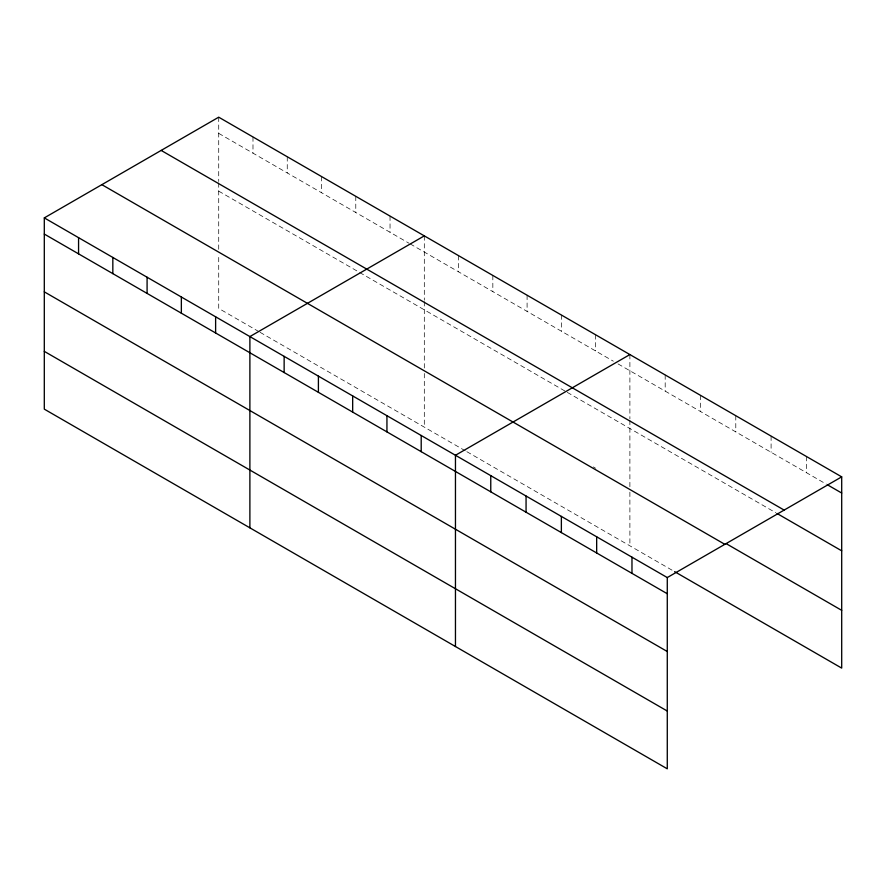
<?xml version="1.0" encoding="UTF-8"?>
<svg xmlns="http://www.w3.org/2000/svg" width="886" height="886" viewBox="0 0 886 886"><rect width="100%" height="100%" fill="white"/><g stroke="black" fill="none" stroke-linecap="round" stroke-linejoin="round"><path stroke-width="0.66" stroke-dasharray="4.43 3.32" d="M218.72 117.185L218.72 181.508M218.72 133.365L408.944 243.196M410.129 243.871L613.345 361.2M618.074 363.925L826.405 484.21M218.72 191.143L566.088 391.69M567.273 392.365L775.804 512.761M593.266 466.9L595.625 468.262M258.9 331.63L218.72 308.439L218.72 254.791M260.074 332.316L465.659 451.007M466.844 451.683L673.426 570.961M806.393 456.478L806.393 472.659M771.097 436.1L771.097 452.27M735.79 415.711L735.79 431.892M700.494 395.333L700.494 411.514M665.187 374.955L665.187 391.136M629.891 354.566L629.891 418.89M629.891 420.274L629.891 486.691M629.891 492.173L629.891 545.82M595.625 334.786L595.625 350.967M561.359 315.006L561.359 331.187M527.092 295.226L527.092 311.407M492.837 275.446L492.837 291.627M458.571 255.655L458.571 271.836M424.305 235.875L424.305 300.199M424.305 301.583L424.305 369.351M424.305 373.482L424.305 427.13M390.039 216.095L390.039 232.276M355.784 196.315L355.784 212.496M321.518 176.535L321.518 192.716M287.252 156.756L287.252 172.925M252.986 136.965L252.986 153.145M218.72 182.881L218.72 250.66"/><path stroke-width="1.33" d="M44.3 217.89L667.28 577.561L667.28 768.815L44.3 409.144L44.3 217.89L218.72 117.185L841.7 476.856L841.7 668.11L674.6 571.636M424.305 235.875L249.885 336.58L249.885 527.834M629.891 354.566L455.459 455.271L455.459 646.525M667.28 577.561L841.7 476.856M827.579 484.886L841.7 493.037M161.163 150.421L784.143 510.092M776.978 513.448L841.7 550.815M726.376 543.76L841.7 610.332M101.857 184.653L724.837 544.325M44.3 234.07L667.28 593.742M44.3 291.848L667.28 651.52M44.3 351.365L667.28 711.037M631.973 557.183L631.973 573.364M596.666 536.794L596.666 552.975M561.37 516.416L561.37 532.597M526.062 496.038L526.062 512.219M490.766 475.66L490.766 491.83M421.204 435.491L421.204 451.672M386.938 415.711L386.938 431.892M352.672 395.931L352.672 412.112M318.406 376.151L318.406 392.321M284.14 356.36L284.14 372.541M215.619 316.8L215.619 332.981M181.353 297.02L181.353 313.201M147.087 277.24L147.087 293.421M112.832 257.449L112.832 273.63M78.566 237.669L78.566 253.85"/></g></svg>
